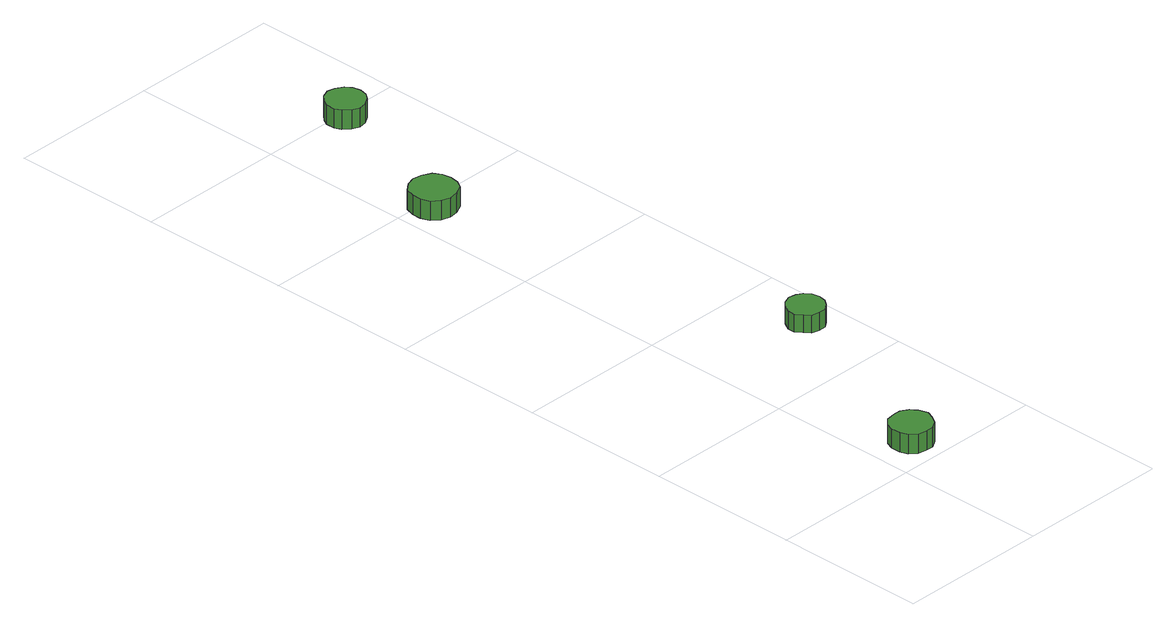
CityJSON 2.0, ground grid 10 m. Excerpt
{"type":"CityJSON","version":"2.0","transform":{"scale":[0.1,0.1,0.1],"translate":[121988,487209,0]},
"CityObjects":{
"tree1":{"type":"SolitaryVegetationObject","attributes":{"function":"something"},"geometry":[{"type":"MultiSurface","lod":"1","boundaries":[[[0,1,2,3,4,5,6,7,8,9,10,11,12,13,14]],[[15,16,17,18,19,20,21,22,23,24,25,26,27,28,29]],[[0,29,28,1]],[[1,28,27,2]],[[2,27,26,3]],[[3,26,25,4]],[[4,25,24,5]],[[5,24,23,6]],[[6,23,22,7]],[[7,22,21,8]],[[8,21,20,9]],[[9,20,19,10]],[[10,19,18,11]],[[11,18,17,12]],[[12,17,16,13]],[[13,16,15,14]],[[14,15,29,0]]]}]},
"tree2":{"type":"SolitaryVegetationObject","attributes":{"function":"something"},"geometry":[{"type":"MultiSurface","lod":"1","boundaries":[[[30,31,32,33,34,35,36,37,38,39,40,41,42,43,44]],[[45,46,47,48,49,50,51,52,53,54,55,56,57,58,59]],[[30,59,58,31]],[[31,58,57,32]],[[32,57,56,33]],[[33,56,55,34]],[[34,55,54,35]],[[35,54,53,36]],[[36,53,52,37]],[[37,52,51,38]],[[38,51,50,39]],[[39,50,49,40]],[[40,49,48,41]],[[41,48,47,42]],[[42,47,46,43]],[[43,46,45,44]],[[44,45,59,30]]]}]},
"tree3":{"type":"SolitaryVegetationObject","attributes":{"function":"something"},"geometry":[{"type":"MultiSurface","lod":"1","boundaries":[[[60,61,62,63,64,65,66,67,68,69,70,71,72,73,74]],[[75,76,77,78,79,80,81,82,83,84,85,86,87,88,89]],[[60,89,88,61]],[[61,88,87,62]],[[62,87,86,63]],[[63,86,85,64]],[[64,85,84,65]],[[65,84,83,66]],[[66,83,82,67]],[[67,82,81,68]],[[68,81,80,69]],[[69,80,79,70]],[[70,79,78,71]],[[71,78,77,72]],[[72,77,76,73]],[[73,76,75,74]],[[74,75,89,60]]]}]},
"tree4":{"type":"SolitaryVegetationObject","attributes":{"function":"something"},"geometry":[{"type":"MultiSurface","lod":"1","boundaries":[[[90,91,92,93,94,95,96,97,98,99,100,101,102,103,104]],[[105,106,107,108,109,110,111,112,113,114,115,116,117,118,119]],[[90,119,118,91]],[[91,118,117,92]],[[92,117,116,93]],[[93,116,115,94]],[[94,115,114,95]],[[95,114,113,96]],[[96,113,112,97]],[[97,112,111,98]],[[98,111,110,99]],[[99,110,109,100]],[[100,109,108,101]],[[101,108,107,102]],[[102,107,106,103]],[[103,106,105,104]],[[104,105,119,90]]]}]}
},
"vertices":[
[41,21,14],[39,27,14],[36,31,14],[31,34,14],[26,34,14],[20,33,14],[16,29,14],[14,24,14],[14,18,14],[16,13,14],[20,9,14],[26,8,14],[31,8,14],[36,11,14],[39,16,14],[39,16,1],[36,11,1],[31,8,1],[26,8,1],[20,9,1],[16,13,1],[14,18,1],[14,24,1],[16,29,1],[20,33,1],[26,34,1],[31,34,1],[36,31,1],[39,27,1],[41,21,1],
[86,149,17],[85,154,17],[82,158,17],[78,160,17],[73,161,17],[68,159,17],[65,156,17],[62,151,17],[62,146,17],[65,142,17],[68,138,17],[73,137,17],[78,137,17],[82,140,17],[85,144,17],[85,144,5],[82,140,5],[78,137,5],[73,137,5],[68,138,5],[65,142,5],[62,146,5],[62,151,5],[65,156,5],[68,159,5],[73,161,5],[78,160,5],[82,158,5],[85,154,5],[86,149,5],
[31,387,20],[30,393,20],[27,398,20],[21,401,20],[15,402,20],[9,400,20],[4,396,20],[2,390,20],[2,384,20],[4,378,20],[9,374,20],[15,372,20],[21,373,20],[27,376,20],[30,381,20],[30,381,7],[27,376,7],[21,373,7],[15,372,7],[9,374,7],[4,378,7],[2,384,7],[2,390,7],[4,396,7],[9,400,7],[15,402,7],[21,401,7],[27,398,7],[30,393,7],[31,387,7],
[71,496,14],[70,501,14],[67,505,14],[62,508,14],[57,509,14],[52,507,14],[48,503,14],[46,499,14],[46,493,14],[48,489,14],[52,485,14],[57,483,14],[62,484,14],[67,487,14],[70,491,14],[70,491,1],[67,487,1],[62,484,1],[57,483,1],[52,485,1],[48,489,1],[46,493,1],[46,499,1],[48,503,1],[52,507,1],[57,509,1],[62,508,1],[67,505,1],[70,501,1],[71,496,1]
]}
